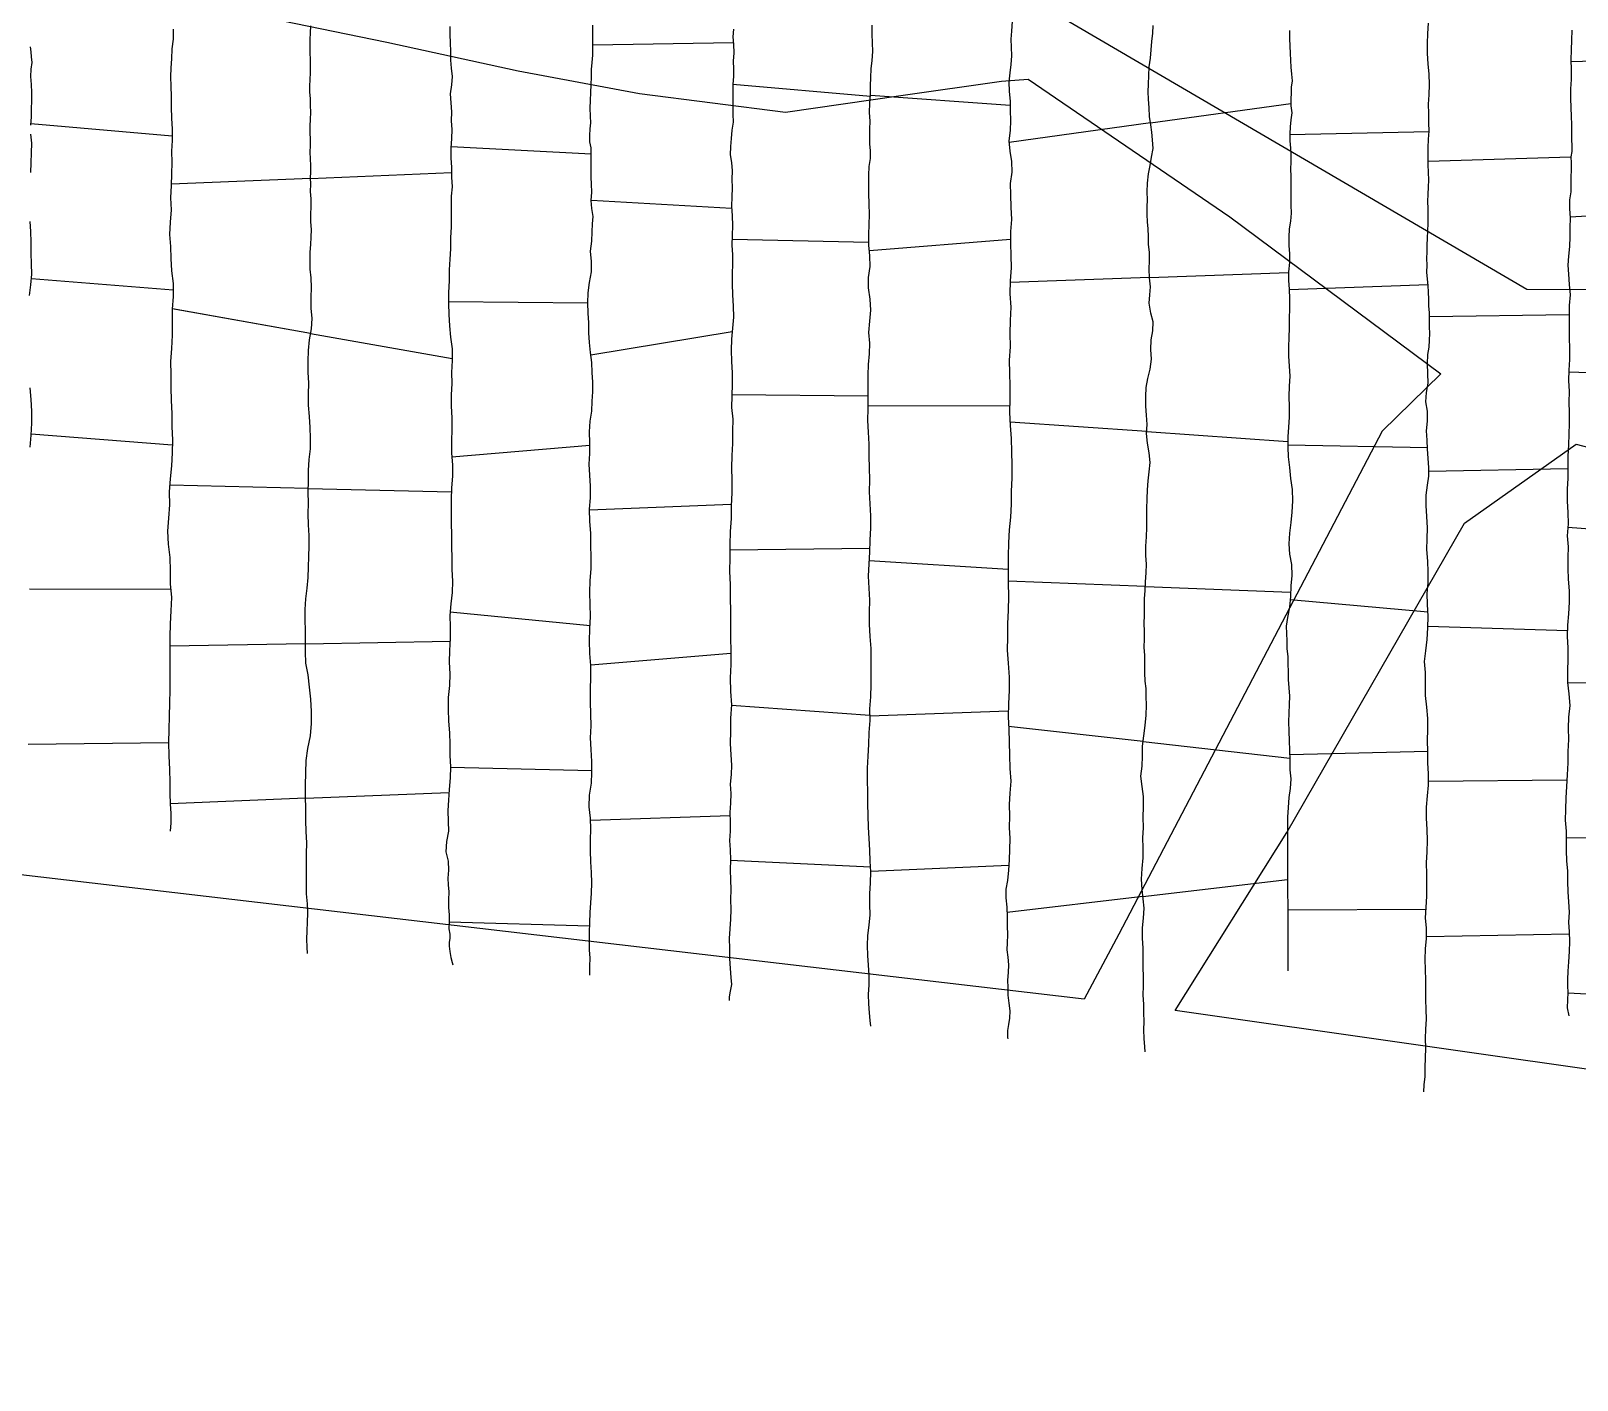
# Model space of a CAD drawing. Extents: x 703186 to 703989, y 1560402 to 1561368.
# Drawn here: x 703351.23 to 703400.97, y 1560452.97 to 1560496.38 of the extents above; entities that cross this region are included whole.
import ezdxf

# ---------------------------------------------------------------- set-up
doc = ezdxf.new("R2010")
doc.units = 0
for name, color, linetype in [('10124_2002_REAL', 30, 'Continuous'), ('AGROCAD PLL', 7, 'Continuous'), ('PANTE_2002', 7, 'Continuous')]:
    doc.layers.add(name, color=color, linetype=linetype)

msp = doc.modelspace()

# ---------------------------------------------------------------- linework, layer by layer
at = {"layer": '10124_2002_REAL'}
for points in [[(703382.8035, 1560496.6913), (703382.7796, 1560496.3752), (703382.7518, 1560496.1113), (703382.7648, 1560495.8508), (703382.7736, 1560495.5722), (703382.758, 1560495.3004), (703382.7198, 1560495.0247), (703382.6922, 1560494.7383), (703382.7022, 1560494.4344), (703382.73, 1560494.1228), (703382.7326, 1560493.8127), (703382.744, 1560493.4967), (703382.7392, 1560493.17), (703382.6937, 1560492.8373), (703382.7231, 1560492.5136), (703382.7784, 1560492.177), (703382.7835, 1560491.8298), (703382.736, 1560491.4714), (703382.7471, 1560491.0994), (703382.7556, 1560490.7111), (703382.7801, 1560490.3149), (703382.7473, 1560489.9278), (703382.7491, 1560489.5388), (703382.7606, 1560489.1504), (703382.7621, 1560488.7554), (703382.7354, 1560488.3379), (703382.7203, 1560487.9244), (703382.7507, 1560487.4956), (703382.7337, 1560487.0562), (703382.7254, 1560486.6454), (703382.7319, 1560486.214), (703382.704, 1560485.7887), (703382.7081, 1560485.3684), (703382.7197, 1560484.9552), (703382.7266, 1560484.5417), (703382.7179, 1560484.102), (703382.7372, 1560483.6885), (703382.7638, 1560483.2634), (703382.7758, 1560482.8344), (703382.7881, 1560482.4141), (703382.7901, 1560481.9866), (703382.7639, 1560481.5733), (703382.768, 1560481.153), (703382.7427, 1560480.737), (703382.7052, 1560480.3255), (703382.6769, 1560479.9045), (703382.6689, 1560479.4759), (703382.6657, 1560479.0578), (703382.6725, 1560478.6236), (703382.6844, 1560478.186), (703382.6673, 1560477.7391), (703382.6534, 1560477.3042), (703382.6535, 1560476.8764), (703382.6424, 1560476.4501), (703382.6656, 1560476.0359), (703382.7055, 1560475.5883), (703382.7018, 1560475.1537), (703382.6823, 1560474.7406), (703382.6669, 1560474.307), (703382.6906, 1560473.9175), (703382.7053, 1560473.4973), (703382.7093, 1560473.0746), (703382.7278, 1560472.6496), (703382.7525, 1560472.2381), (703382.7288, 1560471.8496), (703382.7, 1560471.4876), (703382.7098, 1560471.1132), (703382.7076, 1560470.7503), (703382.7226, 1560470.3958), (703382.7082, 1560470.0444), (703382.7001, 1560469.7065), (703382.6785, 1560469.3729), (703382.6514, 1560469.0399), (703382.5972, 1560468.7624), (703382.5978, 1560468.4879), (703382.6293, 1560468.1884), (703382.6388, 1560467.8787), (703382.6332, 1560467.5811), (703382.6512, 1560467.2979), (703382.6366, 1560467.0367), (703382.6312, 1560466.813), (703382.6621, 1560466.5805), (703382.6839, 1560466.3341), (703382.6676, 1560466.083), (703382.6518, 1560465.8417), (703382.6543, 1560465.5997), (703382.6616, 1560465.3547), (703382.6938, 1560465.1008), (703382.7245, 1560464.8487), (703382.7126, 1560464.6198), (703382.6789, 1560464.4103), (703382.6469, 1560464.2166), (703382.6485, 1560463.9931), (703382.6562, 1560463.9476)], [(703355.8056, 1560496.4302), (703355.807, 1560496.1179), (703355.7595, 1560495.8057), (703355.7526, 1560495.4816), (703355.7334, 1560495.1883), (703355.7203, 1560494.9048), (703355.7307, 1560494.5975), (703355.7429, 1560494.2655), (703355.745, 1560493.9228), (703355.7527, 1560493.5664), (703355.7731, 1560493.2123), (703355.7734, 1560492.8576), (703355.7547, 1560492.5074), (703355.7647, 1560492.1458), (703355.7538, 1560491.7782), (703355.7392, 1560491.4003), (703355.7204, 1560491.005), (703355.7399, 1560490.6254), (703355.7099, 1560490.2245), (703355.6918, 1560489.8261), (703355.7197, 1560489.4421), (703355.7339, 1560489.0564), (703355.7594, 1560488.6615), (703355.805, 1560488.2481), (703355.8027, 1560487.8347), (703355.7807, 1560487.4242), (703355.7789, 1560487.01), (703355.7764, 1560486.5881), (703355.7492, 1560486.1617), (703355.7246, 1560485.7418), (703355.7347, 1560485.3267), (703355.7318, 1560484.9056), (703355.7466, 1560484.4839), (703355.7602, 1560484.0701), (703355.7626, 1560483.6442), (703355.7837, 1560483.221), (703355.7736, 1560482.8048), (703355.7528, 1560482.3851), (703355.7117, 1560481.9683), (703355.6842, 1560481.553), (703355.6863, 1560481.129), (703355.6567, 1560480.6977), (703355.6246, 1560480.2819), (703355.6518, 1560479.8689), (703355.6959, 1560479.4387), (703355.7084, 1560479.0081), (703355.7154, 1560478.5857), (703355.752, 1560478.1491), (703355.7347, 1560477.7209), (703355.7095, 1560477.3072), (703355.6983, 1560476.8865), (703355.7056, 1560476.4718), (703355.701, 1560476.0479), (703355.7057, 1560475.6151), (703355.7034, 1560475.1775), (703355.6848, 1560474.7539), (703355.6833, 1560474.3337), (703355.6709, 1560473.8979), (703355.6526, 1560473.4804), (703355.6733, 1560473.0514), (703355.6932, 1560472.6165), (703355.7043, 1560472.213), (703355.7012, 1560471.8406), (703355.7094, 1560471.5096), (703355.7361, 1560471.2003), (703355.7371, 1560470.9026), (703355.7083, 1560470.6299)], [(703360.1271, 1560466.6922), (703360.1172, 1560466.9037), (703360.1099, 1560467.1545), (703360.1166, 1560467.4204), (703360.1278, 1560467.7018), (703360.1357, 1560467.9961), (703360.1335, 1560468.2961), (703360.0973, 1560468.6112), (703360.0955, 1560468.9182), (703360.0998, 1560469.2305), (703360.0918, 1560469.5605), (703360.0926, 1560469.9034), (703360.1072, 1560470.2558), (703360.0898, 1560470.6168), (703360.0791, 1560470.9787), (703360.077, 1560471.3571), (703360.0617, 1560471.7353), (703360.0671, 1560472.1165), (703360.0727, 1560472.5058), (703360.0814, 1560472.9035), (703360.1411, 1560473.2957), (703360.2306, 1560473.6976), (703360.2578, 1560474.092), (703360.2555, 1560474.4847), (703360.2342, 1560474.8765), (703360.1988, 1560475.2677), (703360.1454, 1560475.6605), (703360.0776, 1560476.0412), (703360.0698, 1560476.4061), (703360.0638, 1560476.7411), (703360.0629, 1560477.0911), (703360.0541, 1560477.4349), (703360.0587, 1560477.7685), (703360.0779, 1560478.1064), (703360.1156, 1560478.45), (703360.1483, 1560478.795), (703360.1642, 1560479.1237), (703360.1683, 1560479.4645), (703360.1842, 1560479.8036), (703360.1813, 1560480.1482), (703360.1588, 1560480.4919), (703360.1489, 1560480.8394), (703360.1565, 1560481.1859), (703360.1511, 1560481.5383), (703360.1593, 1560481.8882), (703360.1627, 1560482.2312), (703360.1822, 1560482.5876), (703360.2274, 1560482.932), (703360.225, 1560483.2703), (703360.2131, 1560483.6176), (703360.1975, 1560483.9694), (703360.1646, 1560484.3326), (703360.1625, 1560484.6963), (703360.1674, 1560485.0454), (703360.1456, 1560485.3949), (703360.1536, 1560485.7521), (703360.1636, 1560486.0952), (703360.1939, 1560486.4422), (703360.256, 1560486.7914), (703360.2811, 1560487.1255), (703360.2515, 1560487.4623), (703360.2444, 1560487.8039), (703360.2543, 1560488.124), (703360.2442, 1560488.4294), (703360.2168, 1560488.7106), (703360.2135, 1560489.0023), (703360.2184, 1560489.2603), (703360.2373, 1560489.5109), (703360.2471, 1560489.7459), (703360.2553, 1560489.9879), (703360.2394, 1560490.2311), (703360.2318, 1560490.4737), (703360.2455, 1560490.7238), (703360.2469, 1560490.9724), (703360.2271, 1560491.2156), (703360.2324, 1560491.4484), (703360.2243, 1560491.6475), (703360.2336, 1560491.8367), (703360.2347, 1560492.0497), (703360.2287, 1560492.2588), (703360.22, 1560492.4757), (703360.2225, 1560492.6886), (703360.2285, 1560492.8992), (703360.2187, 1560493.1009), (703360.2098, 1560493.3134), (703360.2243, 1560493.5347), (703360.2408, 1560493.758), (703360.2302, 1560493.9907), (703360.2274, 1560494.2001), (703360.2061, 1560494.4052), (703360.2007, 1560494.6001), (703360.2102, 1560494.8158), (703360.2228, 1560495.0279), (703360.2298, 1560495.2498), (703360.2252, 1560495.4589), (703360.2109, 1560495.6705), (703360.2197, 1560495.8937), (703360.2183, 1560496.1044), (703360.2216, 1560496.3181), (703360.2393, 1560496.5424)], [(703364.7069, 1560496.5178), (703364.7074, 1560496.2628), (703364.7199, 1560495.998), (703364.7329, 1560495.7203), (703364.7343, 1560495.4408), (703364.7479, 1560495.1769), (703364.784, 1560494.9134), (703364.7635, 1560494.6418), (703364.7182, 1560494.3497), (703364.7405, 1560494.0663), (703364.7647, 1560493.7754), (703364.7493, 1560493.4896), (703364.7699, 1560493.2094), (703364.7596, 1560492.9132), (703364.7433, 1560492.6034), (703364.7451, 1560492.2952), (703364.7607, 1560491.9849), (703364.7616, 1560491.6716), (703364.7821, 1560491.3672), (703364.7466, 1560491.0638), (703364.7474, 1560490.7414), (703364.7556, 1560490.4099), (703364.7462, 1560490.0707), (703364.7333, 1560489.7182), (703364.7263, 1560489.3685), (703364.7089, 1560489.0294), (703364.684, 1560488.6865), (703364.6871, 1560488.3337), (703364.6656, 1560487.9636), (703364.6627, 1560487.6099), (703364.6811, 1560487.2591), (703364.694, 1560486.891), (703364.7301, 1560486.5292), (703364.786, 1560486.147), (703364.7835, 1560485.7695), (703364.7625, 1560485.3902), (703364.7733, 1560485.0302), (703364.7551, 1560484.6683), (703364.7542, 1560484.3039), (703364.7754, 1560483.9333), (703364.7694, 1560483.5615), (703364.761, 1560483.1791), (703364.7578, 1560482.7971), (703364.789, 1560482.4209), (703364.7902, 1560482.0513), (703364.7666, 1560481.6748), (703364.7521, 1560481.297), (703364.7463, 1560480.9234), (703364.7522, 1560480.5431), (703364.764, 1560480.1671), (703364.7584, 1560479.7894), (703364.769, 1560479.4166), (703364.775, 1560479.0469), (703364.7929, 1560478.6792), (703364.78, 1560478.3119), (703364.743, 1560477.9447), (703364.7066, 1560477.5655), (703364.714, 1560477.2045), (703364.7242, 1560476.8313), (703364.6984, 1560476.4462), (703364.6903, 1560476.073), (703364.7047, 1560475.689), (703364.7016, 1560475.3144), (703364.6587, 1560474.9307), (703364.6527, 1560474.5538), (703364.6661, 1560474.1697), (703364.6944, 1560473.7921), (703364.7106, 1560473.4343), (703364.704, 1560473.065), (703364.728, 1560472.7031), (703364.7198, 1560472.3462), (703364.6848, 1560471.9734), (703364.6637, 1560471.6308), (703364.6415, 1560471.2944), (703364.6589, 1560470.9471), (703364.6617, 1560470.6349), (703364.5999, 1560470.3015), (703364.5777, 1560469.9644), (703364.6512, 1560469.6637), (703364.6666, 1560469.3778), (703364.6418, 1560469.1231), (703364.6571, 1560468.9046), (703364.6717, 1560468.6836), (703364.6652, 1560468.4269), (703364.6683, 1560468.1769), (703364.6915, 1560467.9368), (703364.685, 1560467.6988), (703364.6753, 1560467.4865), (703364.7074, 1560467.3209), (703364.706, 1560467.1731), (703364.6913, 1560467.0605), (703364.6888, 1560466.93), (703364.7063, 1560466.7554), (703364.7373, 1560466.5713), (703364.7862, 1560466.4028), (703364.8081, 1560466.3322)], [(703369.2098, 1560465.9936), (703369.2085, 1560466.0331), (703369.2151, 1560466.2875), (703369.2279, 1560466.5504), (703369.2044, 1560466.8137), (703369.2042, 1560467.0931), (703369.1999, 1560467.3773), (703369.2081, 1560467.6817), (703369.2231, 1560468.01), (703369.2472, 1560468.323), (703369.2676, 1560468.6318), (703369.2782, 1560468.9638), (703369.2648, 1560469.2999), (703369.2448, 1560469.647), (703369.2375, 1560470.0016), (703369.2321, 1560470.354), (703369.2476, 1560470.6995), (703369.2363, 1560471.0473), (703369.1915, 1560471.4124), (703369.2063, 1560471.792), (703369.2649, 1560472.1719), (703369.2788, 1560472.5191), (703369.2784, 1560472.8774), (703369.2536, 1560473.2578), (703369.2334, 1560473.6351), (703369.2498, 1560474.0196), (703369.2429, 1560474.3996), (703369.2296, 1560474.7929), (703369.2306, 1560475.1936), (703369.2482, 1560475.5852), (703369.2468, 1560475.9601), (703369.2143, 1560476.3463), (703369.1982, 1560476.7566), (703369.2127, 1560477.1458), (703369.231, 1560477.5366), (703369.2222, 1560477.9218), (703369.2158, 1560478.3059), (703369.2263, 1560478.6934), (703369.2524, 1560479.0669), (703369.2529, 1560479.4435), (703369.2408, 1560479.8323), (703369.2409, 1560480.2231), (703369.2117, 1560480.5984), (703369.1965, 1560480.9889), (703369.2337, 1560481.3534), (703369.2361, 1560481.7324), (703369.2069, 1560482.09), (703369.1862, 1560482.4387), (703369.2089, 1560482.7865), (703369.2125, 1560483.1243), (703369.1989, 1560483.4788), (703369.2247, 1560483.8175), (703369.2759, 1560484.1438), (703369.2819, 1560484.4607), (703369.3133, 1560484.7708), (703369.3036, 1560485.0749), (703369.2922, 1560485.3935), (703369.2815, 1560485.7151), (703369.2292, 1560486.0334), (703369.199, 1560486.3508), (703369.1823, 1560486.6652), (703369.1814, 1560486.9834), (703369.1622, 1560487.3023), (703369.146, 1560487.6344), (703369.1603, 1560487.9541), (703369.2028, 1560488.2887), (703369.2695, 1560488.6279), (703369.2688, 1560488.9617), (703369.2376, 1560489.2914), (703369.2712, 1560489.6101), (703369.2887, 1560489.9109), (703369.3022, 1560490.174), (703369.3168, 1560490.4102), (703369.2729, 1560490.662), (703369.2603, 1560490.9231), (703369.2754, 1560491.1852), (703369.2689, 1560491.4438), (703369.2528, 1560491.6754), (703369.2519, 1560491.9265), (703369.2572, 1560492.1708), (703369.2542, 1560492.4065), (703369.251, 1560492.6133), (703369.2103, 1560492.8113), (703369.2086, 1560493.0179), (703369.2181, 1560493.223), (703369.239, 1560493.4234), (703369.2367, 1560493.6405), (703369.2278, 1560493.8888), (703369.2311, 1560494.1366), (703369.2403, 1560494.398), (703369.2538, 1560494.6439), (703369.2694, 1560494.8998), (703369.2645, 1560495.1325), (703369.2838, 1560495.3597), (703369.3067, 1560495.5959), (703369.3075, 1560495.8135), (703369.3034, 1560496.0545), (703369.3114, 1560496.3065), (703369.3046, 1560496.5596)], [(703373.8373, 1560496.4307), (703373.8167, 1560496.1852), (703373.8366, 1560495.9405), (703373.8433, 1560495.6723), (703373.8196, 1560495.4101), (703373.8306, 1560495.1611), (703373.8375, 1560494.9081), (703373.8162, 1560494.6643), (703373.8123, 1560494.4299), (703373.8164, 1560494.1851), (703373.8076, 1560493.9371), (703373.8105, 1560493.6951), (703373.8193, 1560493.44), (703373.7835, 1560493.1821), (703373.7569, 1560492.9222), (703373.7374, 1560492.6575), (703373.7319, 1560492.3891), (703373.7684, 1560492.1396), (703373.7921, 1560491.8819), (703373.7823, 1560491.6104), (703373.79, 1560491.3304), (703373.7838, 1560491.0394), (703373.7675, 1560490.7438), (703373.7901, 1560490.434), (703373.8019, 1560490.1153), (703373.7911, 1560489.8001), (703373.7844, 1560489.4848), (703373.7989, 1560489.1718), (703373.8002, 1560488.876), (703373.7924, 1560488.5706), (703373.7933, 1560488.2435), (703373.8047, 1560487.8851), (703373.8221, 1560487.5228), (703373.8302, 1560487.1651), (703373.8024, 1560486.8138), (703373.7698, 1560486.4585), (703373.7635, 1560486.1109), (703373.7673, 1560485.7406), (703373.7937, 1560485.3765), (703373.7879, 1560485.0103), (703373.7841, 1560484.6358), (703373.7742, 1560484.2602), (703373.8098, 1560483.8843), (703373.798, 1560483.5039), (703373.8061, 1560483.1083), (703373.7766, 1560482.717), (703373.7695, 1560482.3187), (703373.7776, 1560481.9199), (703373.7793, 1560481.5164), (703373.7594, 1560481.1008), (703373.7537, 1560480.6897), (703373.7257, 1560480.269), (703373.7118, 1560479.8411), (703373.7168, 1560479.4211), (703373.7082, 1560478.9952), (703373.7276, 1560478.5614), (703373.7287, 1560478.1388), (703373.7324, 1560477.7025), (703373.7345, 1560477.2789), (703373.74, 1560476.8558), (703373.7457, 1560476.4244), (703373.7463, 1560475.9903), (703373.7267, 1560475.5645), (703373.7327, 1560475.1248), (703373.7654, 1560474.7002), (703373.7341, 1560474.2705), (703373.7358, 1560473.8507), (703373.7241, 1560473.4536), (703373.7453, 1560473.0848), (703373.772, 1560472.7561), (703373.7572, 1560472.4563), (703373.7317, 1560472.1394), (703373.7471, 1560471.8429), (703373.7378, 1560471.5365), (703373.7199, 1560471.2312), (703373.7291, 1560470.9365), (703373.726, 1560470.6342), (703373.7049, 1560470.335), (703373.73, 1560470.0259), (703373.7418, 1560469.7118), (703373.7268, 1560469.3917), (703373.7397, 1560469.0687), (703373.7492, 1560468.7577), (703373.7351, 1560468.4303), (703373.7429, 1560468.1114), (703373.7369, 1560467.797), (703373.7157, 1560467.488), (703373.695, 1560467.1734), (703373.7039, 1560466.8554), (703373.7104, 1560466.5365), (703373.7318, 1560466.2112), (703373.7523, 1560465.928), (703373.7652, 1560465.7014), (703373.7242, 1560465.4846), (703373.6902, 1560465.3053), (703373.6931, 1560465.1859)], [(703378.2499, 1560464.3575), (703378.2316, 1560464.5415), (703378.2114, 1560464.7902), (703378.1897, 1560465.0725), (703378.1807, 1560465.3742), (703378.1981, 1560465.6846), (703378.1973, 1560466.0023), (703378.172, 1560466.316), (703378.1526, 1560466.6305), (703378.1409, 1560466.956), (703378.1581, 1560467.2711), (703378.1941, 1560467.6041), (703378.2328, 1560467.9384), (703378.2192, 1560468.2742), (703378.2228, 1560468.6204), (703378.2389, 1560468.9704), (703378.2481, 1560469.3196), (703378.2334, 1560469.6629), (703378.2187, 1560470.0249), (703378.1947, 1560470.3969), (703378.1773, 1560470.7622), (703378.169, 1560471.1338), (703378.1583, 1560471.5079), (703378.1593, 1560471.889), (703378.1468, 1560472.2723), (703378.1403, 1560472.6605), (703378.1618, 1560473.0417), (703378.1879, 1560473.4162), (703378.197, 1560473.8033), (703378.2303, 1560474.1903), (703378.2164, 1560474.5726), (703378.2474, 1560474.9563), (703378.2638, 1560475.3457), (703378.2611, 1560475.7206), (703378.2667, 1560476.1073), (703378.2648, 1560476.5062), (703378.2259, 1560476.8948), (703378.2141, 1560477.2874), (703378.2137, 1560477.6752), (703378.2229, 1560478.0599), (703378.2006, 1560478.4473), (703378.1764, 1560478.8359), (703378.195, 1560479.2307), (703378.2185, 1560479.6104), (703378.2337, 1560479.9958), (703378.2506, 1560480.3921), (703378.251, 1560480.7814), (703378.2347, 1560481.1612), (703378.2125, 1560481.5497), (703378.2192, 1560481.936), (703378.2072, 1560482.3222), (703378.2037, 1560482.6998), (703378.2034, 1560483.0774), (703378.1739, 1560483.4689), (703378.1542, 1560483.8442), (703378.1702, 1560484.2274), (703378.171, 1560484.5932), (703378.1671, 1560484.9522), (703378.1645, 1560485.3027), (703378.1823, 1560485.6415), (703378.2104, 1560485.9918), (703378.221, 1560486.3341), (703378.1878, 1560486.6764), (703378.2245, 1560487.0367), (703378.2543, 1560487.3906), (703378.2356, 1560487.7453), (703378.1818, 1560488.1076), (703378.1802, 1560488.4499), (703378.2273, 1560488.7988), (703378.2189, 1560489.1427), (703378.1917, 1560489.4883), (703378.1912, 1560489.8263), (703378.2037, 1560490.1521), (703378.206, 1560490.4747), (703378.1982, 1560490.8156), (703378.1922, 1560491.1425), (703378.1913, 1560491.4498), (703378.1911, 1560491.7376), (703378.1989, 1560492.018), (703378.2412, 1560492.2754), (703378.2418, 1560492.5204), (703378.219, 1560492.7462), (703378.2236, 1560492.9773), (703378.2243, 1560493.2153), (703378.2292, 1560493.4761), (703378.2135, 1560493.7578), (703378.2235, 1560494.0582), (703378.2429, 1560494.3314), (703378.2429, 1560494.6072), (703378.2486, 1560494.8817), (703378.2649, 1560495.1551), (703378.2899, 1560495.4259), (703378.3199, 1560495.7169), (703378.306, 1560495.9942), (703378.2999, 1560496.2741), (703378.2928, 1560496.564)], [(703387.0798, 1560463.5361), (703387.0656, 1560463.6964), (703387.0409, 1560463.9593), (703387.0379, 1560464.2365), (703387.0477, 1560464.5123), (703387.0361, 1560464.7909), (703387.0299, 1560465.0677), (703387.0111, 1560465.3523), (703387.0191, 1560465.6534), (703387.0187, 1560465.9505), (703387.0141, 1560466.2501), (703387.016, 1560466.5611), (703387.018, 1560466.8717), (703386.9892, 1560467.1933), (703386.9968, 1560467.5173), (703387.029, 1560467.8362), (703387.044, 1560468.1493), (703387.0129, 1560468.4564), (703386.9772, 1560468.759), (703386.9576, 1560469.0848), (703386.9761, 1560469.4282), (703387.009, 1560469.7685), (703387.0159, 1560470.0972), (703387.0074, 1560470.4155), (703387.0255, 1560470.7396), (703387.0111, 1560471.0814), (703387.021, 1560471.4135), (703387.0247, 1560471.7418), (703386.9808, 1560472.07), (703386.9422, 1560472.4003), (703386.9807, 1560472.7262), (703386.9922, 1560473.0473), (703386.9921, 1560473.3676), (703387.03, 1560473.7018), (703387.081, 1560474.0326), (703387.1112, 1560474.3646), (703387.1209, 1560474.6859), (703387.1119, 1560474.967), (703387.1052, 1560475.2173), (703387.0726, 1560475.4578), (703387.0722, 1560475.7235), (703387.0697, 1560476.0014), (703387.0655, 1560476.2782), (703387.049, 1560476.5486), (703387.0531, 1560476.814), (703387.0555, 1560477.0702), (703387.0425, 1560477.3167), (703387.0522, 1560477.5821), (703387.0527, 1560477.8372), (703387.056, 1560478.1057), (703387.0803, 1560478.3788), (703387.0913, 1560478.6581), (703387.1089, 1560478.9387), (703387.122, 1560479.2206), (703387.1036, 1560479.4998), (703387.0981, 1560479.7955), (703387.1232, 1560480.0976), (703387.1299, 1560480.3973), (703387.1272, 1560480.6994), (703387.1301, 1560481.0052), (703387.1399, 1560481.3196), (703387.1538, 1560481.6083), (703387.1774, 1560481.9042), (703387.2102, 1560482.1969), (703387.2331, 1560482.4905), (703387.2097, 1560482.7994), (703387.1517, 1560483.1173), (703387.1236, 1560483.4266), (703387.1437, 1560483.7172), (703387.1158, 1560484.0111), (703387.0997, 1560484.31), (703387.1037, 1560484.6113), (703387.1061, 1560484.9058), (703387.1665, 1560485.1975), (703387.242, 1560485.4986), (703387.2825, 1560485.8145), (703387.2614, 1560486.1324), (703387.2724, 1560486.4402), (703387.3262, 1560486.7313), (703387.3325, 1560487.0196), (703387.2607, 1560487.2999), (703387.2049, 1560487.614), (703387.2297, 1560487.8849), (703387.2441, 1560488.1483), (703387.219, 1560488.4313), (703387.2088, 1560488.717), (703387.2168, 1560488.9907), (703387.2122, 1560489.2511), (703387.1849, 1560489.5133), (703387.1802, 1560489.7597), (703387.1732, 1560490.0118), (703387.1555, 1560490.241), (703387.1463, 1560490.4756), (703387.1463, 1560490.715), (703387.1529, 1560490.9467), (703387.1366, 1560491.1995), (703387.155, 1560491.485), (703387.1873, 1560491.7773), (703387.2334, 1560492.0495), (703387.2799, 1560492.3155), (703387.3307, 1560492.5916), (703387.3176, 1560492.8714), (703387.2878, 1560493.1155), (703387.2595, 1560493.3532), (703387.2222, 1560493.6226), (703387.2077, 1560493.9066), (703387.1824, 1560494.1798), (703387.1779, 1560494.4134), (703387.1804, 1560494.6704), (703387.1971, 1560494.9425), (703387.2096, 1560495.2228), (703387.254, 1560495.5003), (703387.2753, 1560495.7743), (703387.2943, 1560496.0377), (703387.319, 1560496.3027), (703387.3392, 1560496.5533)], [(703391.7249, 1560496.3902), (703391.7262, 1560496.1394), (703391.7355, 1560495.8864), (703391.7457, 1560495.6612), (703391.7563, 1560495.4268), (703391.7611, 1560495.2112), (703391.784, 1560494.9901), (703391.8037, 1560494.7707), (703391.7774, 1560494.5727), (703391.7782, 1560494.3795), (703391.7635, 1560494.188), (703391.7636, 1560493.9692), (703391.7935, 1560493.7391), (703391.7633, 1560493.5172), (703391.7465, 1560493.2916), (703391.7305, 1560493.0675), (703391.7356, 1560492.8368), (703391.7509, 1560492.6016), (703391.765, 1560492.3857), (703391.7619, 1560492.1641), (703391.7521, 1560491.9327), (703391.7664, 1560491.7), (703391.7653, 1560491.4739), (703391.7666, 1560491.246), (703391.7602, 1560491.013), (703391.7648, 1560490.7711), (703391.7712, 1560490.5176), (703391.7541, 1560490.2601), (703391.7066, 1560490.0079), (703391.7004, 1560489.7462), (703391.6985, 1560489.4765), (703391.7201, 1560489.2076), (703391.7172, 1560488.9323), (703391.6867, 1560488.6294), (703391.6926, 1560488.3494), (703391.709, 1560488.0654), (703391.7206, 1560487.7551), (703391.7215, 1560487.4386), (703391.7148, 1560487.1407), (703391.7116, 1560486.8288), (703391.7, 1560486.5176), (703391.6836, 1560486.2163), (703391.6873, 1560485.9157), (703391.712, 1560485.5941), (703391.7275, 1560485.2675), (703391.7097, 1560484.9444), (703391.7011, 1560484.6197), (703391.7086, 1560484.2841), (703391.7098, 1560483.9481), (703391.6891, 1560483.6279), (703391.6711, 1560483.3136), (703391.6652, 1560482.9888), (703391.6818, 1560482.6766), (703391.7177, 1560482.3285), (703391.7553, 1560481.979), (703391.8108, 1560481.6206), (703391.8215, 1560481.2549), (703391.7931, 1560480.8998), (703391.7638, 1560480.5579), (703391.7252, 1560480.2168), (703391.7016, 1560479.8796), (703391.7242, 1560479.5478), (703391.7875, 1560479.2121), (703391.7957, 1560478.8565), (703391.7618, 1560478.5193), (703391.7515, 1560478.183), (703391.7206, 1560477.8348), (703391.6612, 1560477.5017), (703391.6138, 1560477.2266), (703391.6231, 1560476.9874), (703391.6395, 1560476.7505), (703391.6402, 1560476.4972), (703391.662, 1560476.2518), (703391.6663, 1560476.0089), (703391.6754, 1560475.7638), (703391.6814, 1560475.5109), (703391.6962, 1560475.2454), (703391.7218, 1560474.9764), (703391.7082, 1560474.7035), (703391.7043, 1560474.4251), (703391.6914, 1560474.1515), (703391.7023, 1560473.8504), (703391.7141, 1560473.5423), (703391.7252, 1560473.2399), (703391.7335, 1560472.9158), (703391.736, 1560472.6041), (703391.7677, 1560472.313), (703391.7433, 1560472.0005), (703391.6992, 1560471.7094), (703391.6807, 1560471.3962), (703391.6569, 1560471.082), (703391.6535, 1560470.7728), (703391.6692, 1560466.1406)], [(703396.0408, 1560462.2497), (703396.0516, 1560462.4703), (703396.0832, 1560462.7418), (703396.0868, 1560463.0311), (703396.0914, 1560463.3372), (703396.1111, 1560463.6484), (703396.1008, 1560463.9586), (703396.1085, 1560464.2637), (703396.1234, 1560464.5809), (703396.1169, 1560464.8987), (703396.1059, 1560465.2201), (703396.1073, 1560465.5199), (703396.104, 1560465.8391), (703396.0922, 1560466.1776), (703396.086, 1560466.5039), (703396.092, 1560466.8426), (703396.1288, 1560467.1815), (703396.1229, 1560467.5137), (703396.1004, 1560467.8437), (703396.119, 1560468.177), (703396.1411, 1560468.538), (703396.1422, 1560468.8876), (703396.1377, 1560469.2527), (703396.1299, 1560469.6114), (703396.1518, 1560469.9684), (703396.1638, 1560470.3268), (703396.148, 1560470.6847), (703396.1321, 1560471.0453), (703396.1333, 1560471.4038), (703396.1622, 1560471.7632), (703396.195, 1560472.1148), (703396.1909, 1560472.4756), (703396.1737, 1560472.8292), (703396.1755, 1560473.1972), (703396.1649, 1560473.5459), (703396.1763, 1560473.9017), (703396.1686, 1560474.2573), (703396.1389, 1560474.6235), (703396.0915, 1560475.0004), (703396.1011, 1560475.3722), (703396.0966, 1560475.7388), (703396.0593, 1560476.0886), (703396.1092, 1560476.4384), (703396.1543, 1560476.8016), (703396.1685, 1560477.17), (703396.1801, 1560477.554), (703396.16, 1560477.9241), (703396.1484, 1560478.28), (703396.1785, 1560478.6217), (703396.178, 1560478.9751), (703396.1706, 1560479.3207), (703396.1376, 1560479.6905), (703396.1476, 1560480.0391), (703396.1579, 1560480.3951), (703396.1441, 1560480.7555), (703396.118, 1560481.1074), (703396.117, 1560481.4443), (703396.1638, 1560481.7611), (703396.2059, 1560482.0508), (703396.2009, 1560482.3209), (703396.1781, 1560482.6276), (703396.1614, 1560482.926), (703396.1526, 1560483.2111), (703396.1282, 1560483.5092), (703396.1606, 1560483.8258), (703396.1552, 1560484.1483), (703396.1082, 1560484.4447), (703396.1253, 1560484.7432), (703396.1782, 1560485.0479), (703396.1717, 1560485.3585), (703396.1575, 1560485.6655), (703396.1669, 1560485.9655), (703396.2093, 1560486.2076), (703396.2278, 1560486.4243), (703396.2311, 1560486.6388), (703396.2261, 1560486.8552), (703396.2264, 1560487.0808), (703396.2234, 1560487.3096), (703396.2024, 1560487.5325), (703396.1984, 1560487.753), (703396.1968, 1560487.9685), (703396.1871, 1560488.1835), (703396.1563, 1560488.3926), (703396.1414, 1560488.6114), (703396.1476, 1560488.8376), (703396.1424, 1560489.0522), (703396.1467, 1560489.2658), (703396.1542, 1560489.4821), (703396.1637, 1560489.7111), (703396.1722, 1560489.9492), (703396.1813, 1560490.1844), (703396.181, 1560490.4242), (703396.1773, 1560490.6621), (703396.1717, 1560490.8924), (703396.186, 1560491.1226), (703396.1874, 1560491.3543), (703396.2039, 1560491.5907), (703396.1979, 1560491.8284), (703396.1846, 1560492.0853), (703396.1769, 1560492.3451), (703396.1815, 1560492.6171), (703396.1937, 1560492.8903), (703396.2099, 1560493.1494), (703396.2086, 1560493.4253), (703396.204, 1560493.7184), (703396.1976, 1560494.0175), (703396.2156, 1560494.3261), (703396.2202, 1560494.6523), (703396.2088, 1560494.9888), (703396.1771, 1560495.3178), (703396.1579, 1560495.6479), (703396.1578, 1560495.9738), (703396.1754, 1560496.2964), (703396.1925, 1560496.631)], [(703400.8059, 1560496.4069), (703400.7961, 1560496.0782), (703400.779, 1560495.7646), (703400.774, 1560495.4523), (703400.7827, 1560495.1377), (703400.7799, 1560494.8202), (703400.7602, 1560494.5106), (703400.7571, 1560494.2068), (703400.7706, 1560493.9154), (703400.779, 1560493.6269), (703400.7915, 1560493.3631), (703400.7939, 1560493.1088), (703400.7941, 1560492.8785), (703400.8023, 1560492.688), (703400.7993, 1560492.5025), (703400.775, 1560492.3256), (703400.7798, 1560492.1313), (703400.7844, 1560491.9127), (703400.7697, 1560491.669), (703400.775, 1560491.4429), (703400.7686, 1560491.2037), (703400.731, 1560490.941), (703400.7294, 1560490.6601), (703400.7468, 1560490.3536), (703400.7378, 1560490.0559), (703400.7385, 1560489.7548), (703400.7251, 1560489.4371), (703400.6918, 1560489.127), (703400.6698, 1560488.8402), (703400.6984, 1560488.5508), (703400.7226, 1560488.2232), (703400.7477, 1560487.8915), (703400.722, 1560487.5454), (703400.7172, 1560487.2015), (703400.7191, 1560486.8494), (703400.7142, 1560486.5079), (703400.7247, 1560486.1576), (703400.731, 1560485.8101), (703400.7099, 1560485.4672), (703400.6986, 1560485.1306), (703400.7134, 1560484.7789), (703400.7084, 1560484.4325), (703400.716, 1560484.1029), (703400.7224, 1560483.7515), (703400.712, 1560483.4017), (703400.6934, 1560483.0616), (703400.6785, 1560482.6967), (703400.6774, 1560482.3509), (703400.6733, 1560481.9878), (703400.6508, 1560481.6311), (703400.6583, 1560481.2447), (703400.6748, 1560480.8801), (703400.6875, 1560480.5204), (703400.658, 1560480.1335), (703400.6826, 1560479.7831), (703400.6753, 1560479.4334), (703400.6794, 1560479.0815), (703400.6877, 1560478.737), (703400.7171, 1560478.3668), (703400.7225, 1560478.0006), (703400.7008, 1560477.6289), (703400.6666, 1560477.2585), (703400.6573, 1560476.8964), (703400.6711, 1560476.5349), (703400.6799, 1560476.1617), (703400.669, 1560475.7943), (703400.6672, 1560475.4176), (703400.7033, 1560475.0497), (703400.7365, 1560474.6769), (703400.7009, 1560474.3009), (703400.684, 1560473.9412), (703400.694, 1560473.5802), (703400.6791, 1560473.195), (703400.6698, 1560472.8261), (703400.6532, 1560472.44), (703400.6331, 1560472.0633), (703400.6141, 1560471.7038), (703400.6023, 1560471.3238), (703400.5889, 1560470.981), (703400.6246, 1560470.6301), (703400.621, 1560470.3212), (703400.6221, 1560470.0061), (703400.6375, 1560469.675), (703400.6596, 1560469.3418), (703400.667, 1560469.0085), (703400.6782, 1560468.6753), (703400.6971, 1560468.356), (703400.7165, 1560468.0243), (703400.6992, 1560467.6996), (703400.7126, 1560467.3954), (703400.7242, 1560467.0819), (703400.715, 1560466.7545), (703400.6914, 1560466.4298), (703400.6761, 1560466.1243), (703400.6629, 1560465.8595), (703400.6634, 1560465.6504), (703400.6794, 1560465.44), (703400.6671, 1560465.2037), (703400.6574, 1560464.9429), (703400.7099, 1560464.6883)], [(703351.2294, 1560493.3507), (703351.2527, 1560493.6157), (703351.2498, 1560493.8734), (703351.2575, 1560494.1313), (703351.2603, 1560494.3968), (703351.2472, 1560494.6533), (703351.2249, 1560494.9141), (703351.2402, 1560495.1462), (703351.2669, 1560495.3616), (703351.2493, 1560495.5465), (703351.2381, 1560495.7065), (703351.2137, 1560495.8691)], [(703351.2299, 1560491.8268), (703351.2392, 1560492.1394), (703351.2477, 1560492.4533), (703351.263, 1560492.7635), (703351.2294, 1560493.0614)], [(703351.1878, 1560487.8623), (703351.232, 1560488.2123), (703351.2591, 1560488.5532), (703351.245, 1560488.8883), (703351.2396, 1560489.2326), (703351.2405, 1560489.5798), (703351.234, 1560489.9234), (703351.203, 1560490.2495)], [(703351.2101, 1560482.9899), (703351.2345, 1560483.3696), (703351.2651, 1560483.7584), (703351.2636, 1560484.1426), (703351.2371, 1560484.5153), (703351.2083, 1560484.899)]]:
    msp.add_lwpolyline(points, dxfattribs=at)
at = {"layer": 'AGROCAD PLL', "color": 3, "true_color": 0x00ff00}
for points in [[(703369.3056, 1560495.926), (703373.8315, 1560496.003)], [(703378.2413, 1560494.3094), (703382.7311, 1560493.9906)], [(703391.731, 1560493.0436), (703396.2095, 1560493.1426)], [(703391.731, 1560493.0436), (703396.2099, 1560493.1426)], [(703364.7465, 1560492.6637), (703369.2539, 1560492.4266)], [(703360.2248, 1560491.634), (703364.7612, 1560491.8186)], [(703360.2248, 1560491.634), (703364.7612, 1560491.8186)], [(703360.2248, 1560491.634), (703355.7412, 1560491.4516)], [(703369.261, 1560490.9358), (703373.7725, 1560490.6759)], [(703400.7441, 1560490.4005), (703405.2571, 1560490.6567)], [(703387.2185, 1560488.4448), (703382.7335, 1560488.2847)], [(703387.2185, 1560488.4448), (703391.6872, 1560488.6043)], [(703387.2185, 1560488.4448), (703391.6872, 1560488.6043)], [(703391.7094, 1560488.0535), (703396.1816, 1560488.2207)], [(703360.2297, 1560486.6435), (703355.7807, 1560487.4347)], [(703360.2297, 1560486.6435), (703355.7813, 1560487.4346)], [(703364.6632, 1560487.6695), (703369.1461, 1560487.6328)], [(703364.6632, 1560487.6695), (703369.1459, 1560487.6328)], [(703396.2249, 1560487.1937), (703400.7179, 1560487.2526)], [(703400.7079, 1560485.4088), (703405.2473, 1560485.2564)], [(703364.7676, 1560482.6785), (703369.2117, 1560483.047)], [(703391.6665, 1560483.0577), (703396.1599, 1560482.9761)], [(703396.2029, 1560482.2117), (703400.6768, 1560482.2946)], [(703360.1538, 1560481.6545), (703355.6978, 1560481.7589)], [(703373.7136, 1560479.688), (703378.2237, 1560479.7416)], [(703378.2015, 1560479.3355), (703382.6657, 1560479.0592)], [(703378.2015, 1560479.3355), (703382.6657, 1560479.0592)], [(703351.1881, 1560478.4237), (703355.7293, 1560478.4202)], [(703364.718, 1560477.6846), (703369.2177, 1560477.2527)], [(703396.1701, 1560477.2235), (703400.6622, 1560477.0878)], [(703369.2453, 1560475.9781), (703373.7458, 1560476.3569)], [(703400.6672, 1560475.4181), (703405.1324, 1560475.3968)], [(703373.7647, 1560474.6904), (703378.2239, 1560474.3655)], [(703378.2248, 1560474.3416), (703382.6739, 1560474.5034)], [(703351.1427, 1560473.427), (703355.6528, 1560473.4842)], [(703351.1427, 1560473.427), (703355.6524, 1560473.4842)], [(703396.1936, 1560472.2373), (703400.6451, 1560472.2879)], [(703369.2382, 1560470.9884), (703373.7229, 1560471.1341)], [(703400.6222, 1560470.4276), (703405.1294, 1560470.3751)], [(703373.7412, 1560469.698), (703378.2409, 1560469.4871)], [(703391.6625, 1560468.1037), (703396.1158, 1560468.1188)], [(703364.6854, 1560467.7143), (703369.2057, 1560467.5909)], [(703400.6791, 1560465.4334), (703405.209, 1560465.1976)]]:
    msp.add_lwpolyline(points, dxfattribs=at)
at = {"layer": 'AGROCAD PLL', "color": 1, "true_color": 0xff0000}
for points in [[(703400.7756, 1560495.3934), (703405.3289, 1560495.5193)], [(703387.25, 1560493.4221), (703391.7636, 1560494.047)], [(703387.25, 1560493.4221), (703391.7636, 1560494.047)], [(703351.2339, 1560493.4014), (703355.7733, 1560493.0022)], [(703387.25, 1560493.4221), (703382.6978, 1560492.7918)], [(703396.1816, 1560492.1873), (703400.7747, 1560492.3234)], [(703396.1816, 1560492.1873), (703400.7751, 1560492.3234)], [(703378.2052, 1560489.3164), (703382.7485, 1560489.6739)], [(703351.2477, 1560488.4092), (703355.8039, 1560488.047)], [(703360.2297, 1560486.6435), (703364.7839, 1560485.8336)], [(703360.2297, 1560486.6435), (703364.7839, 1560485.8336)], [(703369.2416, 1560485.9579), (703373.7925, 1560486.7056)], [(703378.1704, 1560484.3312), (703382.7222, 1560484.3212)], [(703351.2384, 1560483.4191), (703355.7798, 1560483.0617)], [(703387.1278, 1560483.4878), (703391.6686, 1560483.1737)], [(703387.1278, 1560483.4878), (703391.6686, 1560483.1737)], [(703360.1538, 1560481.6545), (703364.7617, 1560481.5465)], [(703360.1538, 1560481.6545), (703364.7617, 1560481.5465)], [(703369.1971, 1560480.973), (703373.7618, 1560481.1507)], [(703400.6792, 1560480.4122), (703405.2413, 1560480.0643)], [(703387.0852, 1560478.5022), (703391.7556, 1560478.3183)], [(703387.0852, 1560478.5022), (703391.7556, 1560478.3183)], [(703360.0652, 1560476.6607), (703364.7184, 1560476.744)], [(703360.0652, 1560476.6607), (703364.7184, 1560476.744)], [(703387.0087, 1560473.5136), (703391.7319, 1560472.978)], [(703387.0087, 1560473.5136), (703391.7319, 1560472.978)], [(703364.7277, 1560472.6916), (703369.2787, 1560472.587)], [(703360.0636, 1560471.6881), (703364.6787, 1560471.8748)], [(703360.0636, 1560471.6881), (703364.6787, 1560471.8748)], [(703387.0045, 1560468.5276), (703391.6592, 1560469.0768)], [(703387.0045, 1560468.5276), (703391.6592, 1560469.0768)], [(703396.1277, 1560467.2437), (703400.7152, 1560467.3252)]]:
    msp.add_lwpolyline(points, dxfattribs=at)
at = {"layer": 'AGROCAD PLL', "color": 5, "true_color": 0x0000ff}
for points in [[(703373.8165, 1560494.6673), (703378.2393, 1560494.2809)], [(703373.7885, 1560489.6781), (703378.1916, 1560489.5845)], [(703373.7846, 1560484.6829), (703378.1705, 1560484.6384)], [(703387.1278, 1560483.4878), (703382.7324, 1560483.7918)], [(703387.0852, 1560478.5022), (703382.6717, 1560478.6761)], [(703391.7424, 1560478.0809), (703396.1728, 1560477.6877)], [(703360.0652, 1560476.6607), (703355.7037, 1560476.5825)], [(703387.0087, 1560473.5136), (703382.6853, 1560474.0039)], [(703391.7289, 1560473.0961), (703396.1756, 1560473.21)], [(703391.7289, 1560473.0961), (703396.1751, 1560473.21)], [(703360.0636, 1560471.6881), (703355.7092, 1560471.5119)], [(703360.0636, 1560471.6881), (703355.7093, 1560471.5119)], [(703378.2469, 1560469.347), (703382.6891, 1560469.5373)], [(703387.0045, 1560468.5276), (703382.6347, 1560468.0121)]]:
    msp.add_lwpolyline(points, dxfattribs=at)
at = {"layer": 'PANTE_2002'}
msp.add_lwpolyline([(703474.2851, 1560625.5469), (703464.0767, 1560594.8812), (703450.993, 1560555.5783), (703447.0575, 1560539.2831), (703444.2753, 1560527.763), (703442.3422, 1560519.7587), (703440.5618, 1560512.1311), (703440.0807, 1560510.0698), (703437.3512, 1560498.3759), (703435.4461, 1560487.3692), (703435.4461, 1560484.7886), (703418.8307, 1560487.9499), (703399.3573, 1560488.0558), (703384.2284, 1560496.9048), (703368.9883, 1560515.1081), (703352.9016, 1560540.0848), (703344.6466, 1560556.5949), (703338.4818, 1560564.3207), (703336.5768, 1560565.7495), (703334.7512, 1560566.5432), (703334.7512, 1560566.5432), (703289.2981, 1560583.7728), (703275.2752, 1560599.3832), (703255.1668, 1560631.3979)], dxfattribs=at)
for points in [[(703354.1452, 1560497.5398), (703357.1879, 1560497.1429), (703362.678, 1560496.0184), (703366.9114, 1560495.0924), (703370.814, 1560494.3648), (703375.5103, 1560493.7694), (703379.2145, 1560494.2986), (703382.4557, 1560494.7616), (703383.3156, 1560494.8278), (703389.7979, 1560490.396), (703396.5875, 1560485.3489), (703394.7006, 1560483.5049), (703386.2339, 1560467.3124), (703385.1142, 1560465.2222), (703340.9027, 1560470.3999), (703188.406, 1560490.5634), (703189.034, 1560527.7938), (703189.3258, 1560565.7267), (703212.7612, 1560547.2147), (703236.8912, 1560533.7738), (703270.4405, 1560520.7563), (703324.3097, 1560503.5054), (703354.1452, 1560497.5398)], [(703397.3464, 1560480.5416), (703400.9448, 1560483.0816), (703430.6653, 1560475.3198), (703445.482, 1560466.5886), (703463.3642, 1560452.988), (703463.3434, 1560452.9709), (703441.6376, 1560457.2128), (703388.0433, 1560464.8638), (703391.6314, 1560470.5932), (703397.3464, 1560480.5416)]]:
    msp.add_lwpolyline(points, close=True, dxfattribs=at)

doc.saveas('drawing.dxf')
